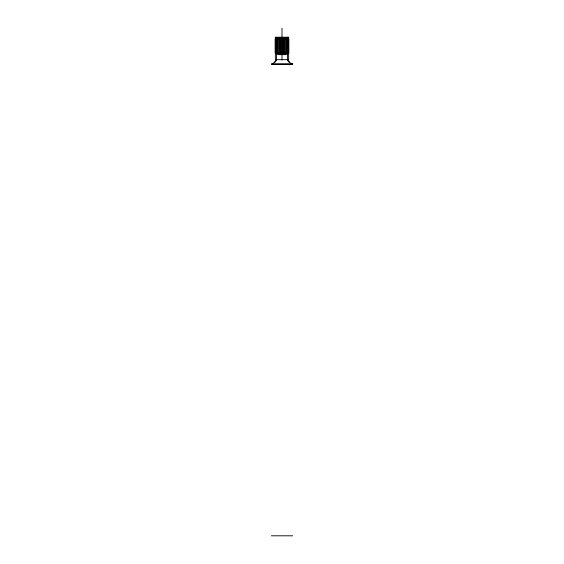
<?xml version="1.0" encoding="UTF-8"?>
<svg xmlns="http://www.w3.org/2000/svg" width="564" height="564" viewBox="0 0 564 564"><rect width="100%" height="100%" fill="white"/><g stroke="black" fill="none" stroke-linecap="round" stroke-linejoin="round"><path stroke-width="0.85" d="M279.857 53.749L279.857 38.112M280.999 53.749L280.999 38.112M283.001 53.749L283.001 38.112M284.143 53.749L284.143 38.112M278.447 53.749L278.447 38.112M279.469 53.749L279.469 38.112M284.531 53.749L284.531 38.112M285.553 53.749L285.553 38.112M277.284 53.749L276.783 53.044L276.783 38.81L277.284 38.112M278.115 53.749L277.615 53.044L277.615 38.81L278.115 38.112M285.885 53.749L286.385 53.044L286.385 38.81L285.885 38.112M286.716 53.749L287.217 53.044L287.217 38.81L286.716 38.112M276.438 53.749L275.824 53.044L275.824 38.81L276.438 38.112M277.023 53.749L276.416 53.044L276.416 38.81L277.023 38.112M286.977 53.749L287.584 53.044L287.584 38.81L286.977 38.112M287.562 53.749L288.176 53.044L288.176 38.81L287.562 38.112M272.92 63.781L276.642 59.65M274.513 62.604L276.642 60.242M276.275 53.749L275.599 53.044L275.599 38.81L276.275 38.112M287.725 53.749L288.401 53.044L288.401 38.81L287.725 38.112M275.916 38.112L281.175 38.112L281.175 53.749M288.084 38.112L282.825 38.112L282.825 53.749M275.824 38.81L276.416 38.81M276.783 38.81L277.615 38.81M278.094 38.81L279.117 38.81M279.673 38.81L280.816 38.81M281.408 38.81L282.592 38.81M283.184 38.81L284.327 38.81M284.883 38.81L285.906 38.81M286.385 38.81L287.217 38.81M287.584 38.81L288.176 38.81M288.401 38.81L288.401 53.044M275.824 53.044L276.416 53.044M276.783 53.044L277.615 53.044M278.094 53.044L279.117 53.044M279.673 53.044L280.816 53.044M281.408 53.044L282.592 53.044M283.184 53.044L284.327 53.044M284.883 53.044L285.906 53.044M286.385 53.044L287.217 53.044M287.584 53.044L288.176 53.044M275.916 53.749L288.084 53.749M277.721 54.637L286.279 54.637M271.354 535.8L292.646 535.8M287.358 59.65L291.08 63.781M287.358 60.242L289.487 62.604M288.789 38.81L288.789 53.044M287.457 37.224L287.457 38.965M287.457 53.615L287.457 59.65M284.178 38.112L284.178 53.749M282.592 53.749L282.592 38.112L281.408 38.112L281.408 53.749M282 28.2L282 37.309M282 54.278L282 60.263M279.822 38.112L279.822 53.749M276.543 37.224L276.543 38.965M276.543 53.615L276.543 59.65M275.211 38.81L275.211 53.044M288.641 37.224L275.359 37.224L275.359 59.65L288.641 59.65L288.641 37.224M292.624 63.781L271.376 63.781L271.376 64.374L292.624 64.374L292.624 63.781"/></g></svg>
